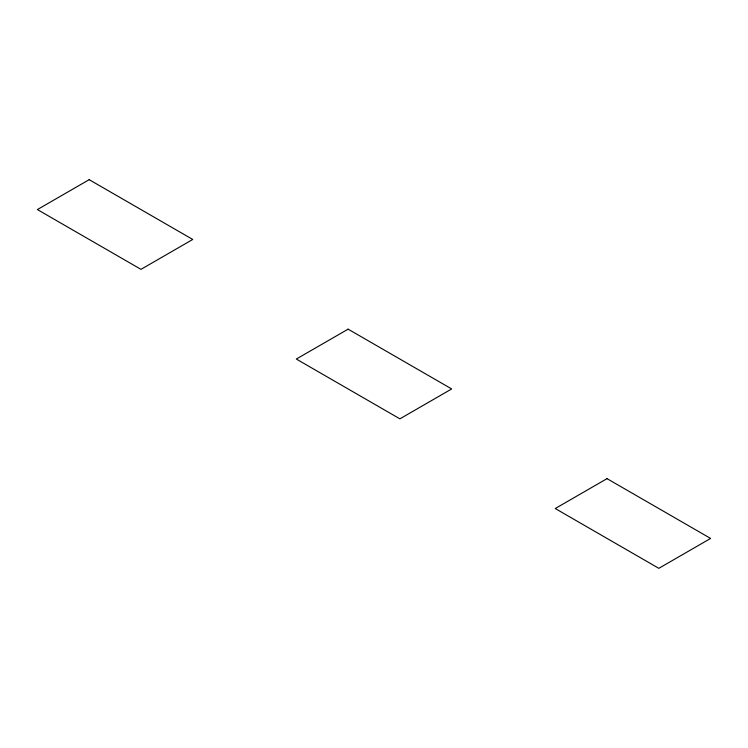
<?xml version="1.0" encoding="UTF-8"?>
<svg xmlns="http://www.w3.org/2000/svg" width="748" height="748" viewBox="0 0 748 748"><rect width="100%" height="100%" fill="white"/><g stroke="black" fill="none" stroke-linecap="round" stroke-linejoin="round"><path stroke-width="1.12" d="M89.18 179.67L37.4 209.562L140.97 269.355L192.75 239.463L89.18 179.67M348.11 329.157L296.32 359.049L399.89 418.843L451.68 388.951L348.11 329.157M607.03 478.645L555.25 508.537L658.82 568.33L710.6 538.438L607.03 478.645"/></g></svg>
